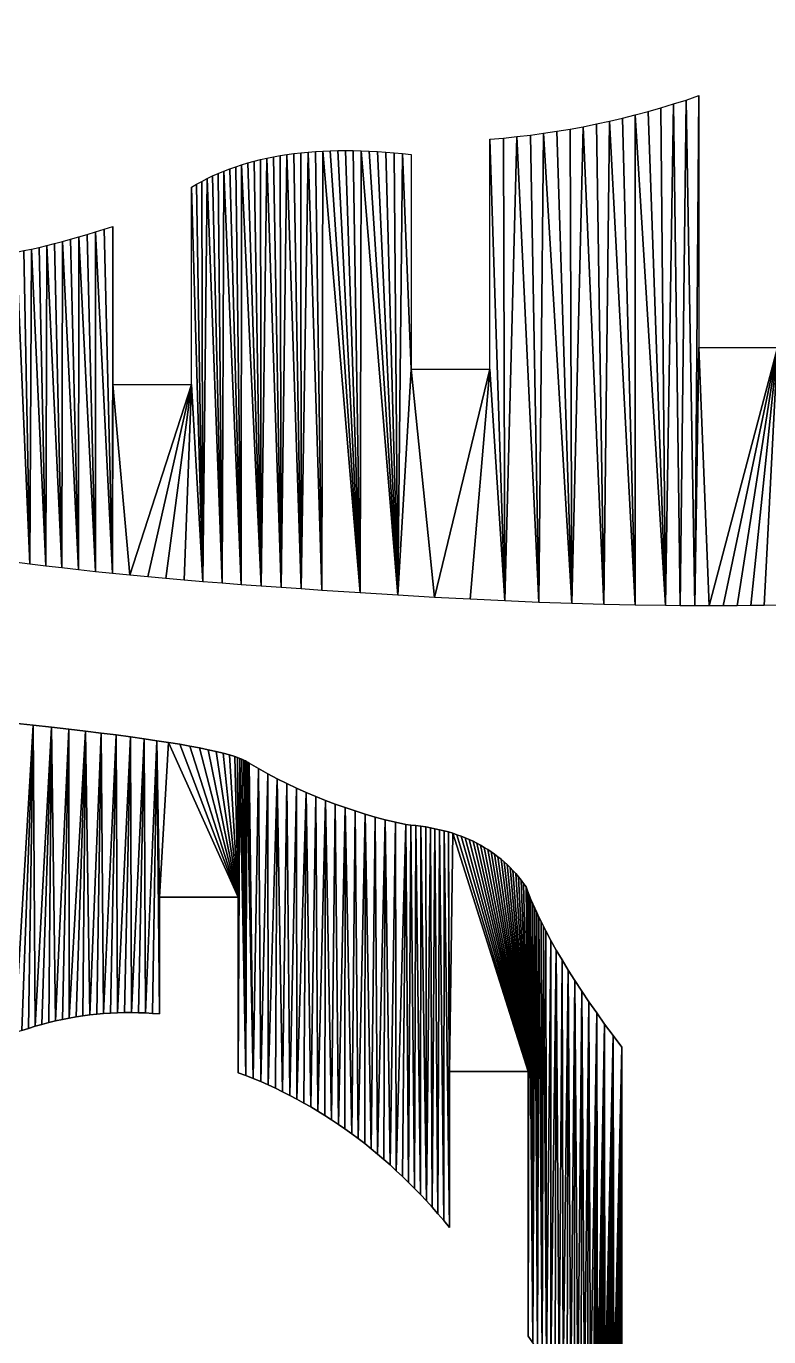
# Model space of a CAD drawing. Extents: x 10 to 917, y 10 to 841.
# Drawn here: x 710.6 to 770.4, y 439.9 to 545.4 of the extents above; entities that cross this region are included whole.
import ezdxf

# ---------------------------------------------------------------- set-up
doc = ezdxf.new("R2010")
doc.units = 0
doc.header["$MEASUREMENT"] = 0
doc.layers.get('0').update_dxf_attribs({"linetype": 'CONTINUOUS'})

msp = doc.modelspace()

# ---------------------------------------------------------------- linework, layer by layer
for p, q in [((762.72, 539.17), (763.74, 539.49)), ((763.74, 539.49), (764.75, 539.84)), ((764.75, 539.84), (764.75, 519.55)), ((759.64, 538.29), (760.67, 538.57)), ((760.67, 538.57), (761.7, 538.86)), ((761.7, 538.86), (762.72, 539.17)), ((754.39, 537.15), (755.45, 537.34)), ((755.45, 537.34), (756.51, 537.56)), ((756.51, 537.56), (757.56, 537.78)), ((757.56, 537.78), (758.6, 538.03)), ((758.6, 538.03), (759.64, 538.29)), ((747.93, 536.33), (749.02, 536.42)), ((747.93, 517.8), (747.93, 536.33)), ((749.02, 536.42), (750.11, 536.54)), ((750.11, 536.54), (751.19, 536.67)), ((751.19, 536.67), (752.26, 536.81)), ((752.26, 536.81), (753.33, 536.97)), ((753.33, 536.97), (754.39, 537.15)), ((731.59, 535.1), (732.15, 535.18)), ((732.15, 535.18), (732.72, 535.24)), ((732.72, 535.24), (733.29, 535.3)), ((733.29, 535.3), (733.88, 535.35)), ((733.88, 535.35), (734.47, 535.38)), ((734.47, 535.38), (735.07, 535.41)), ((735.07, 535.41), (735.68, 535.42)), ((735.68, 535.42), (736.3, 535.43)), ((736.3, 535.43), (736.93, 535.42)), ((736.93, 535.42), (737.57, 535.41)), ((737.57, 535.41), (738.22, 535.38)), ((738.22, 535.38), (738.88, 535.35)), ((738.88, 535.35), (739.54, 535.3)), ((739.54, 535.3), (740.22, 535.24)), ((740.22, 535.24), (740.9, 535.18)), ((740.9, 535.18), (741.59, 535.1)), ((726.98, 533.94), (727.46, 534.11)), ((727.46, 534.11), (727.94, 534.27)), ((727.94, 534.27), (728.44, 534.42)), ((728.44, 534.42), (728.94, 534.56)), ((728.94, 534.56), (729.45, 534.69)), ((729.45, 534.69), (729.97, 534.81)), ((729.97, 534.81), (730.5, 534.91)), ((730.5, 534.91), (731.04, 535.01)), ((731.04, 535.01), (731.59, 535.1)), ((741.59, 535.1), (741.59, 517.8)), ((724.73, 532.94), (725.16, 533.16)), ((725.16, 533.16), (725.6, 533.37)), ((725.6, 533.37), (726.05, 533.57)), ((726.05, 533.57), (726.51, 533.76)), ((726.51, 533.76), (726.98, 533.94)), ((723.9, 532.47), (724.31, 532.71)), ((723.9, 516.57), (723.9, 532.47)), ((724.31, 532.71), (724.73, 532.94)), ((715.49, 528.66), (716.17, 528.87)), ((716.17, 528.87), (716.86, 529.08)), ((716.86, 529.08), (717.56, 529.31)), ((717.56, 529.31), (717.56, 516.57)), ((711.63, 527.62), (712.25, 527.77)), ((712.25, 527.77), (712.88, 527.93)), ((712.88, 527.93), (713.52, 528.1)), ((713.52, 528.1), (714.17, 528.28)), ((714.17, 528.28), (714.82, 528.46)), ((714.82, 528.46), (715.49, 528.66)), ((710.41, 527.36), (711.02, 527.49)), ((711.02, 527.49), (711.63, 527.62)), ((764.75, 519.55), (771.09, 519.55)), ((741.59, 517.8), (747.93, 517.8)), ((717.56, 516.57), (723.9, 516.57)), ((710.89, 502.11), (709.64, 502.27)), ((712.17, 501.95), (710.89, 502.11)), ((713.47, 501.8), (712.17, 501.95)), ((714.8, 501.65), (713.47, 501.8)), ((716.16, 501.5), (714.8, 501.65)), ((717.54, 501.36), (716.16, 501.5)), ((718.95, 501.22), (717.54, 501.36)), ((720.38, 501.08), (718.95, 501.22)), ((721.83, 500.95), (720.38, 501.08)), ((723.32, 500.82), (721.83, 500.95)), ((724.82, 500.69), (723.32, 500.82)), ((726.36, 500.57), (724.82, 500.69)), ((727.91, 500.45), (726.36, 500.57)), ((729.5, 500.33), (727.91, 500.45)), ((731.11, 500.22), (729.5, 500.33)), ((732.74, 500.11), (731.11, 500.22)), ((734.4, 500), (732.74, 500.11)), ((737.49, 499.79), (734.4, 500)), ((740.51, 499.6), (737.49, 499.79)), ((743.46, 499.43), (740.51, 499.6)), ((746.34, 499.28), (743.46, 499.43)), ((749.14, 499.15), (746.34, 499.28)), ((751.87, 499.03), (749.14, 499.15)), ((754.52, 498.94), (751.87, 499.03)), ((757.11, 498.86), (754.52, 498.94)), ((759.62, 498.81), (757.11, 498.86)), ((762.06, 498.77), (759.62, 498.81)), ((763.25, 498.76), (762.06, 498.77)), ((764.42, 498.75), (763.25, 498.76)), ((765.58, 498.75), (764.42, 498.75)), ((766.71, 498.75), (765.58, 498.75)), ((767.83, 498.76), (766.71, 498.75)), ((768.94, 498.77), (767.83, 498.76)), ((770.02, 498.79), (768.94, 498.77)), ((771.08, 498.81), (770.02, 498.79)), ((711.16, 489.13), (709.63, 489.29)), ((712.62, 488.97), (711.16, 489.13)), ((714.02, 488.82), (712.62, 488.97)), ((715.36, 488.66), (714.02, 488.82)), ((716.64, 488.5), (715.36, 488.66)), ((717.85, 488.35), (716.64, 488.5)), ((719, 488.2), (717.85, 488.35)), ((720.08, 488.04), (719, 488.2)), ((721.1, 487.89), (720.08, 488.04)), ((722.05, 487.75), (721.1, 487.89)), ((722.95, 487.6), (722.05, 487.75)), ((723.77, 487.45), (722.95, 487.6)), ((724.54, 487.31), (723.77, 487.45)), ((725.24, 487.16), (724.54, 487.31)), ((725.88, 487.02), (725.24, 487.16)), ((726.45, 486.88), (725.88, 487.02)), ((726.96, 486.74), (726.45, 486.88)), ((727.4, 486.61), (726.96, 486.74)), ((727.6, 486.54), (727.4, 486.61)), ((727.79, 486.47), (727.6, 486.54)), ((727.95, 486.4), (727.79, 486.47)), ((728.11, 486.33), (727.95, 486.4)), ((728.24, 486.27), (728.11, 486.33)), ((728.36, 486.2), (728.24, 486.27)), ((728.46, 486.13), (728.36, 486.2)), ((728.55, 486.07), (728.46, 486.13)), ((729.3, 485.64), (728.55, 486.07)), ((730.05, 485.23), (729.3, 485.64)), ((730.81, 484.83), (730.05, 485.23)), ((731.58, 484.45), (730.81, 484.83)), ((732.35, 484.08), (731.58, 484.45)), ((733.13, 483.73), (732.35, 484.08)), ((733.91, 483.4), (733.13, 483.73)), ((734.69, 483.08), (733.91, 483.4)), ((735.48, 482.78), (734.69, 483.08)), ((736.28, 482.5), (735.48, 482.78)), ((737.08, 482.23), (736.28, 482.5)), ((737.89, 481.98), (737.08, 482.23)), ((738.7, 481.74), (737.89, 481.98)), ((739.51, 481.52), (738.7, 481.74)), ((740.34, 481.32), (739.51, 481.52)), ((741.16, 481.13), (740.34, 481.32)), ((741.57, 481.09), (741.16, 481.13)), ((741.97, 481.05), (741.57, 481.09)), ((742.37, 481), (741.97, 481.05)), ((742.76, 480.94), (742.37, 481)), ((743.14, 480.88), (742.76, 480.94)), ((743.51, 480.8), (743.14, 480.88)), ((743.88, 480.72), (743.51, 480.8)), ((744.24, 480.63), (743.88, 480.72)), ((744.6, 480.54), (744.24, 480.63)), ((744.94, 480.43), (744.6, 480.54)), ((745.28, 480.32), (744.94, 480.43)), ((745.62, 480.2), (745.28, 480.32)), ((745.94, 480.07), (745.62, 480.2)), ((746.26, 479.93), (745.94, 480.07)), ((746.58, 479.79), (746.26, 479.93)), ((746.88, 479.63), (746.58, 479.79)), ((747.18, 479.47), (746.88, 479.63)), ((747.47, 479.3), (747.18, 479.47)), ((747.76, 479.13), (747.47, 479.3)), ((748.04, 478.94), (747.76, 479.13)), ((748.31, 478.75), (748.04, 478.94)), ((748.57, 478.55), (748.31, 478.75)), ((748.83, 478.35), (748.57, 478.55)), ((749.08, 478.13), (748.83, 478.35)), ((749.33, 477.91), (749.08, 478.13)), ((749.56, 477.67), (749.33, 477.91)), ((749.79, 477.44), (749.56, 477.67)), ((750.02, 477.19), (749.79, 477.44)), ((750.23, 476.93), (750.02, 477.19)), ((750.44, 476.67), (750.23, 476.93)), ((750.65, 476.4), (750.44, 476.67)), ((750.84, 476.12), (750.65, 476.4)), ((750.97, 475.79), (750.84, 476.12)), ((721.33, 475.28), (727.67, 475.28)), ((721.33, 465.89), (721.33, 475.28)), ((727.67, 475.28), (727.67, 461.15)), ((751.1, 475.45), (750.97, 475.79)), ((751.24, 475.1), (751.1, 475.45)), ((751.39, 474.76), (751.24, 475.1)), ((751.55, 474.4), (751.39, 474.76)), ((751.71, 474.05), (751.55, 474.4)), ((751.88, 473.69), (751.71, 474.05)), ((752.06, 473.32), (751.88, 473.69)), ((752.24, 472.95), (752.06, 473.32)), ((752.44, 472.58), (752.24, 472.95)), ((752.84, 471.81), (752.44, 472.58)), ((753.28, 471.03), (752.84, 471.81)), ((753.75, 470.24), (753.28, 471.03)), ((754.24, 469.42), (753.75, 470.24)), ((754.77, 468.59), (754.24, 469.42)), ((755.33, 467.73), (754.77, 468.59)), ((755.91, 466.86), (755.33, 467.73)), ((756.53, 465.98), (755.91, 466.86)), ((713.51, 465.44), (714.06, 465.54)), ((714.06, 465.54), (714.61, 465.64)), ((714.61, 465.64), (715.16, 465.73)), ((715.16, 465.73), (715.72, 465.8)), ((715.72, 465.8), (716.27, 465.86)), ((716.27, 465.86), (716.83, 465.91)), ((716.83, 465.91), (717.39, 465.95)), ((717.39, 465.95), (717.95, 465.97)), ((717.95, 465.97), (718.51, 465.99)), ((718.51, 465.99), (719.07, 465.99)), ((719.07, 465.99), (719.64, 465.98)), ((719.64, 465.98), (720.2, 465.96)), ((720.2, 465.96), (720.77, 465.93)), ((720.77, 465.93), (721.33, 465.89)), ((757.17, 465.07), (756.53, 465.98)), ((710.23, 464.54), (710.77, 464.72)), ((710.77, 464.72), (711.32, 464.89)), ((711.32, 464.89), (711.86, 465.04)), ((711.86, 465.04), (712.41, 465.19)), ((712.41, 465.19), (712.96, 465.32)), ((712.96, 465.32), (713.51, 465.44)), ((757.85, 464.15), (757.17, 465.07)), ((758.55, 463.21), (757.85, 464.15)), ((758.55, 435.71), (758.55, 463.21)), ((727.67, 461.15), (728.28, 460.92)), ((728.28, 460.92), (728.88, 460.68)), ((728.88, 460.68), (729.48, 460.43)), ((729.48, 460.43), (730.07, 460.17)), ((744.67, 461.25), (751.01, 461.25)), ((744.67, 448.69), (744.67, 461.25)), ((751.01, 461.25), (751.01, 439.93)), ((730.07, 460.17), (730.66, 459.9)), ((730.66, 459.9), (731.24, 459.62)), ((731.24, 459.62), (731.82, 459.32)), ((731.82, 459.32), (732.39, 459.02)), ((732.39, 459.02), (732.96, 458.71)), ((732.96, 458.71), (733.52, 458.39)), ((733.52, 458.39), (734.08, 458.05)), ((734.08, 458.05), (734.63, 457.71)), ((734.63, 457.71), (735.18, 457.36)), ((735.18, 457.36), (735.73, 456.99)), ((735.73, 456.99), (736.26, 456.62)), ((736.26, 456.62), (736.8, 456.24)), ((736.8, 456.24), (737.33, 455.84)), ((737.33, 455.84), (737.85, 455.44)), ((737.85, 455.44), (738.37, 455.02)), ((738.37, 455.02), (738.88, 454.6)), ((738.88, 454.6), (739.39, 454.16)), ((739.39, 454.16), (739.9, 453.72)), ((739.9, 453.72), (740.39, 453.26)), ((740.39, 453.26), (740.89, 452.79)), ((740.89, 452.79), (741.38, 452.32)), ((741.38, 452.32), (741.86, 451.83)), ((741.86, 451.83), (742.34, 451.33)), ((742.34, 451.33), (742.82, 450.82)), ((742.82, 450.82), (743.29, 450.31)), ((743.29, 450.31), (743.75, 449.78)), ((743.75, 449.78), (744.21, 449.24)), ((744.21, 449.24), (744.67, 448.69)), ((751.01, 439.93), (751.4, 439.4))]:
    msp.add_line(p, q)

# ---------------------------------------------------------------- meshes
mesh = msp.add_polyface()
corners = [(771.12, 542.1), (771.09, 519.55), (771.09, 542.08), (737.49, 499.79), (735.07, 535.41), (735.68, 535.42), (736.3, 535.43), (736.93, 535.42), (737.57, 535.41), (740.51, 499.6), (738.22, 535.38), (738.88, 535.35), (739.54, 535.3), (740.22, 535.24), (740.9, 535.18), (741.59, 517.8), (743.46, 499.43), (741.59, 535.1), (747.93, 517.8), (746.34, 499.28), (749.14, 499.15), (747.93, 536.33), (749.02, 536.42), (750.11, 536.54), (751.87, 499.03), (751.19, 536.67), (752.26, 536.81), (754.52, 498.94), (753.33, 536.97), (754.39, 537.15), (755.45, 537.34), (757.11, 498.86), (756.51, 537.56), (757.56, 537.78), (759.62, 498.81), (758.6, 538.03), (759.64, 538.29), (762.06, 498.77), (760.67, 538.57), (761.7, 538.86), (762.72, 539.17), (763.25, 498.76), (763.74, 539.49), (764.42, 498.75), (764.75, 539.84), (764.75, 519.55), (765.58, 498.75), (766.71, 498.75), (767.83, 498.76), (768.94, 498.77), (770.02, 498.79), (771.08, 498.81), (772.13, 498.84), (771.76, 542.62), (772.4, 543.13), (773.16, 498.87), (773.05, 543.62), (773.7, 544.1), (774.17, 498.91), (774.35, 544.56), (775.17, 498.95), (775, 545), (775.66, 545.43), (776.14, 499)]
mesh.append_faces([[corners[k] for k in face] for face in [(0, 1, 2), (15, 14, 17)]], dxfattribs={"vtx0": -1})
mesh.append_faces([[corners[k] for k in face] for face in [(3, 8, 9), (9, 15, 16), (16, 18, 19), (19, 18, 20), (20, 23, 24), (24, 26, 27), (27, 30, 31), (31, 33, 34), (34, 36, 37), (37, 40, 41), (41, 42, 43), (43, 45, 46), (46, 1, 47), (47, 1, 48), (48, 1, 49), (49, 1, 50), (50, 1, 51), (51, 1, 52), (52, 54, 55), (55, 57, 58), (58, 59, 60), (60, 62, 63)]], dxfattribs={"vtx0": -1, "vtx1": -1})
mesh.append_faces([[corners[k] for k in face] for face in [(9, 14, 15), (52, 1, 0)]], dxfattribs={"vtx0": -1, "vtx1": -1, "vtx2": -1})
mesh.append_faces([[corners[k] for k in face] for face in [(3, 4, 5), (3, 5, 6), (3, 6, 7), (3, 7, 8), (9, 8, 10), (9, 10, 11), (9, 11, 12), (9, 12, 13), (9, 13, 14), (16, 15, 18), (20, 18, 21), (20, 21, 22), (20, 22, 23), (24, 23, 25), (24, 25, 26), (27, 26, 28), (27, 28, 29), (27, 29, 30), (31, 30, 32), (31, 32, 33), (34, 33, 35), (34, 35, 36), (37, 36, 38), (37, 38, 39), (37, 39, 40), (41, 40, 42), (43, 42, 44), (43, 44, 45), (46, 45, 1), (52, 0, 53), (52, 53, 54), (55, 54, 56), (55, 56, 57), (58, 57, 59), (60, 59, 61), (60, 61, 62)]], dxfattribs={"vtx0": -1, "vtx2": -1})
mesh = msp.add_polyface()
corners = [(707.2, 502.6), (706.48, 526.72), (707.01, 526.78), (707.56, 526.85), (708.41, 502.44), (708.11, 526.93), (708.67, 527.02), (709.64, 502.27), (709.24, 527.13), (709.82, 527.24), (710.89, 502.11), (710.41, 527.36), (711.02, 527.49), (712.17, 501.95), (711.63, 527.62), (712.25, 527.77), (713.47, 501.8), (712.88, 527.93), (713.52, 528.1), (714.8, 501.65), (714.17, 528.28), (714.82, 528.46), (716.16, 501.5), (715.49, 528.66), (716.17, 528.87), (717.54, 501.36), (716.86, 529.08), (717.56, 529.31), (717.56, 516.57), (718.95, 501.22), (723.9, 516.57), (720.38, 501.08), (721.83, 500.95), (723.32, 500.82), (724.82, 500.69), (723.9, 532.47), (724.31, 532.71), (724.73, 532.94), (725.16, 533.16), (726.36, 500.57), (725.6, 533.37), (726.05, 533.57), (726.51, 533.76), (727.91, 500.45), (726.98, 533.94), (727.46, 534.11), (727.94, 534.27), (729.5, 500.33), (728.44, 534.42), (728.94, 534.56), (729.45, 534.69), (729.97, 534.81), (731.11, 500.22), (730.5, 534.91), (731.04, 535.01), (731.59, 535.1), (732.74, 500.11), (732.15, 535.18), (732.72, 535.24), (733.29, 535.3), (734.4, 500), (733.88, 535.35), (734.47, 535.38), (737.49, 499.79), (735.07, 535.41)]
mesh.append_faces([[corners[k] for k in face] for face in [(0, 3, 4), (4, 6, 7), (7, 9, 10), (10, 12, 13), (13, 15, 16), (16, 18, 19), (19, 21, 22), (22, 24, 25), (25, 28, 29), (29, 30, 31), (31, 30, 32), (32, 30, 33), (33, 30, 34), (34, 38, 39), (39, 42, 43), (43, 46, 47), (47, 51, 52), (52, 55, 56), (56, 59, 60), (60, 62, 63)]], dxfattribs={"vtx0": -1, "vtx1": -1})
mesh.append_faces([[corners[k] for k in face] for face in [(0, 1, 2), (0, 2, 3), (4, 3, 5), (4, 5, 6), (7, 6, 8), (7, 8, 9), (10, 9, 11), (10, 11, 12), (13, 12, 14), (13, 14, 15), (16, 15, 17), (16, 17, 18), (19, 18, 20), (19, 20, 21), (22, 21, 23), (22, 23, 24), (25, 24, 26), (25, 26, 27), (25, 27, 28), (29, 28, 30), (34, 30, 35), (34, 35, 36), (34, 36, 37), (34, 37, 38), (39, 38, 40), (39, 40, 41), (39, 41, 42), (43, 42, 44), (43, 44, 45), (43, 45, 46), (47, 46, 48), (47, 48, 49), (47, 49, 50), (47, 50, 51), (52, 51, 53), (52, 53, 54), (52, 54, 55), (56, 55, 57), (56, 57, 58), (56, 58, 59), (60, 59, 61), (60, 61, 62), (63, 62, 64)]], dxfattribs={"vtx0": -1, "vtx2": -1})
mesh = msp.add_polyface()
corners = [(705.4, 462.42), (706.38, 489.62), (705.93, 462.7), (706.46, 462.97), (708.03, 489.46), (707, 463.23), (707.53, 463.48), (708.07, 463.72), (709.63, 489.29), (708.61, 463.94), (709.15, 464.15), (709.69, 464.35), (711.16, 489.13), (710.23, 464.54), (710.77, 464.72), (711.32, 464.89), (712.62, 488.97), (711.86, 465.04), (712.41, 465.19), (712.96, 465.32), (714.02, 488.82), (713.51, 465.44), (714.06, 465.54), (715.36, 488.66), (714.61, 465.64), (715.16, 465.73), (715.72, 465.8), (716.64, 488.5), (716.27, 465.86), (716.83, 465.91), (717.85, 488.35), (717.39, 465.95), (717.95, 465.97), (719, 488.2), (718.51, 465.99), (719.07, 465.99), (720.08, 488.04)]
mesh.append_faces([[corners[k] for k in face] for face in [(0, 1, 2), (2, 1, 3), (3, 4, 5), (5, 4, 6), (6, 4, 7), (7, 8, 9), (9, 8, 10), (10, 8, 11), (11, 12, 13), (13, 12, 14), (14, 12, 15), (15, 16, 17), (17, 16, 18), (18, 16, 19), (19, 20, 21), (21, 20, 22), (22, 23, 24), (24, 23, 25), (25, 23, 26), (26, 27, 28), (28, 27, 29), (29, 30, 31), (31, 30, 32), (32, 33, 34), (34, 33, 35)]], dxfattribs={"vtx0": -1, "vtx1": -1})
mesh.append_faces([[corners[k] for k in face] for face in [(3, 1, 4), (7, 4, 8), (11, 8, 12), (15, 12, 16), (19, 16, 20), (22, 20, 23), (26, 23, 27), (29, 27, 30), (32, 30, 33), (35, 33, 36)]], dxfattribs={"vtx0": -1, "vtx2": -1})
mesh = msp.add_polyface()
corners = [(722.05, 487.75), (721.33, 475.28), (721.1, 487.89), (727.67, 475.28), (722.95, 487.6), (723.77, 487.45), (724.54, 487.31), (725.24, 487.16), (725.88, 487.02), (726.45, 486.88), (726.96, 486.74), (727.4, 486.61), (727.6, 486.54), (727.79, 486.47), (727.67, 461.15), (728.28, 460.92), (727.95, 486.4), (728.11, 486.33), (728.24, 486.27), (728.36, 486.2), (728.88, 460.68), (728.46, 486.13), (728.55, 486.07), (729.3, 485.64), (729.48, 460.43), (730.05, 485.23), (730.07, 460.17), (730.81, 484.83), (730.66, 459.9), (731.24, 459.62), (731.58, 484.45), (719.07, 465.99), (720.08, 488.04), (719.64, 465.98), (720.2, 465.96), (720.77, 465.93), (721.33, 465.89)]
mesh.append_faces([[corners[k] for k in face] for face in [(0, 1, 2), (1, 0, 3), (3, 13, 14), (14, 13, 15), (15, 19, 20), (20, 23, 24), (24, 25, 26), (26, 27, 28), (28, 27, 29), (31, 32, 33), (33, 32, 34), (34, 2, 35), (35, 2, 36), (36, 2, 1)]], dxfattribs={"vtx0": -1, "vtx1": -1})
mesh.append_faces([[corners[k] for k in face] for face in [(3, 0, 4), (3, 4, 5), (3, 5, 6), (3, 6, 7), (3, 7, 8), (3, 8, 9), (3, 9, 10), (3, 10, 11), (3, 11, 12), (3, 12, 13), (15, 13, 16), (15, 16, 17), (15, 17, 18), (15, 18, 19), (20, 19, 21), (20, 21, 22), (20, 22, 23), (24, 23, 25), (26, 25, 27), (29, 27, 30), (34, 32, 2)]], dxfattribs={"vtx0": -1, "vtx2": -1})
mesh = msp.add_polyface()
corners = [(731.24, 459.62), (731.58, 484.45), (731.82, 459.32), (732.35, 484.08), (732.39, 459.02), (733.13, 483.73), (732.96, 458.71), (733.52, 458.39), (733.91, 483.4), (734.08, 458.05), (734.69, 483.08), (734.63, 457.71), (735.18, 457.36), (735.48, 482.78), (735.73, 456.99), (736.28, 482.5), (736.26, 456.62), (736.8, 456.24), (737.08, 482.23), (737.33, 455.84), (737.89, 481.98), (737.85, 455.44), (738.37, 455.02), (738.7, 481.74), (738.88, 454.6), (739.51, 481.52), (739.39, 454.16), (739.9, 453.72), (740.34, 481.32), (740.39, 453.26), (741.16, 481.13), (740.89, 452.79), (741.38, 452.32), (741.57, 481.09), (741.86, 451.83), (741.97, 481.05), (742.34, 451.33), (742.37, 481), (742.82, 450.82), (742.76, 480.94), (743.14, 480.88)]
mesh.append_faces([[corners[k] for k in face] for face in [(0, 1, 2), (2, 3, 4), (4, 5, 6), (6, 5, 7), (7, 8, 9), (9, 10, 11), (11, 10, 12), (12, 13, 14), (14, 15, 16), (16, 15, 17), (17, 18, 19), (19, 20, 21), (21, 20, 22), (22, 23, 24), (24, 25, 26), (26, 25, 27), (27, 28, 29), (29, 30, 31)]], dxfattribs={"vtx0": -1, "vtx1": -1})
mesh.append_faces([[corners[k] for k in face] for face in [(2, 1, 3), (4, 3, 5), (7, 5, 8), (9, 8, 10), (12, 10, 13), (14, 13, 15), (17, 15, 18), (19, 18, 20), (22, 20, 23), (24, 23, 25), (27, 25, 28), (29, 28, 30), (32, 30, 33), (34, 33, 35), (36, 35, 37), (38, 37, 39), (38, 39, 40)]], dxfattribs={"vtx0": -1, "vtx2": -1})
mesh = msp.add_polyface()
corners = [(740.89, 452.79), (741.16, 481.13), (741.38, 452.32), (741.57, 481.09), (741.86, 451.83), (741.97, 481.05), (742.34, 451.33), (742.37, 481), (742.82, 450.82), (743.14, 480.88), (743.29, 450.31), (743.51, 480.8), (743.75, 449.78), (743.88, 480.72), (744.21, 449.24), (744.24, 480.63), (744.67, 448.69), (751.01, 461.25), (751.1, 475.45), (751.01, 439.93), (751.4, 439.4), (751.55, 474.4), (751.77, 438.9), (751.71, 474.05), (751.88, 473.69), (752.14, 438.43), (752.06, 473.32), (752.24, 472.95), (752.5, 437.98), (752.44, 472.58), (752.84, 471.81), (752.85, 437.56), (753.28, 471.03), (753.19, 437.16), (753.52, 436.79), (753.75, 470.24), (753.83, 436.44), (754.24, 469.42), (754.14, 436.12), (754.44, 435.82), (754.77, 468.59), (754.73, 435.55), (755.01, 435.3), (755.33, 467.73), (755.54, 434.89), (755.91, 466.86), (756.03, 434.57), (756.53, 465.98), (756.59, 434.32), (757.17, 465.07), (757.18, 434.23), (757.85, 464.15), (757.9, 434.52), (758.55, 463.21)]
mesh.append_faces([[corners[k] for k in face] for face in [(0, 1, 2), (2, 3, 4), (4, 5, 6), (6, 7, 8), (8, 9, 10), (10, 11, 12), (12, 13, 14), (14, 15, 16), (17, 18, 19), (19, 18, 20), (20, 21, 22), (22, 24, 25), (25, 27, 28), (28, 30, 31), (31, 32, 33), (33, 32, 34), (34, 35, 36), (36, 37, 38), (38, 37, 39), (39, 40, 41)]], dxfattribs={"vtx0": -1, "vtx1": -1})
mesh.append_faces([[corners[k] for k in face] for face in [(22, 23, 24), (25, 24, 26), (25, 26, 27), (28, 27, 29), (28, 29, 30), (31, 30, 32), (34, 32, 35), (36, 35, 37), (39, 37, 40), (42, 40, 43), (44, 43, 45), (46, 45, 47), (48, 47, 49), (50, 49, 51), (52, 51, 53)]], dxfattribs={"vtx0": -1, "vtx2": -1})
mesh = msp.add_polyface()
corners = [(743.29, 450.31), (743.14, 480.88), (743.51, 480.8), (743.75, 449.78), (743.88, 480.72), (744.21, 449.24), (744.24, 480.63), (744.67, 448.69), (744.6, 480.54), (744.67, 461.25), (744.94, 480.43), (751.01, 461.25), (745.28, 480.32), (745.62, 480.2), (745.94, 480.07), (746.26, 479.93), (746.58, 479.79), (746.88, 479.63), (747.18, 479.47), (747.47, 479.3), (747.76, 479.13), (748.04, 478.94), (748.31, 478.75), (748.57, 478.55), (748.83, 478.35), (749.08, 478.13), (749.33, 477.91), (749.56, 477.67), (749.79, 477.44), (750.02, 477.19), (750.23, 476.93), (750.44, 476.67), (750.65, 476.4), (750.84, 476.12), (750.97, 475.79), (751.1, 475.45), (751.4, 439.4), (751.24, 475.1), (751.39, 474.76), (751.55, 474.4), (751.77, 438.9), (751.71, 474.05)]
mesh.append_faces([[corners[k] for k in face] for face in [(7, 8, 9), (9, 10, 11)]], dxfattribs={"vtx0": -1, "vtx1": -1})
mesh.append_faces([[corners[k] for k in face] for face in [(0, 1, 2), (3, 2, 4), (5, 4, 6), (7, 6, 8), (9, 8, 10), (11, 10, 12), (11, 12, 13), (11, 13, 14), (11, 14, 15), (11, 15, 16), (11, 16, 17), (11, 17, 18), (11, 18, 19), (11, 19, 20), (11, 20, 21), (11, 21, 22), (11, 22, 23), (11, 23, 24), (11, 24, 25), (11, 25, 26), (11, 26, 27), (11, 27, 28), (11, 28, 29), (11, 29, 30), (11, 30, 31), (11, 31, 32), (11, 32, 33), (11, 33, 34), (11, 34, 35), (36, 35, 37), (36, 37, 38), (36, 38, 39), (40, 39, 41)]], dxfattribs={"vtx0": -1, "vtx2": -1})
mesh = msp.add_polyface()
corners = [(754.73, 435.55), (754.77, 468.59), (755.01, 435.3), (755.33, 467.73), (755.28, 435.08), (755.54, 434.89), (755.91, 466.86), (755.79, 434.72), (756.03, 434.57), (756.53, 465.98), (756.27, 434.45), (756.38, 434.4), (756.49, 434.36), (756.59, 434.32), (757.17, 465.07), (756.7, 434.29), (756.8, 434.27), (756.9, 434.25), (757, 434.24), (757.09, 434.23), (757.18, 434.23), (757.85, 464.15), (757.27, 434.24), (757.36, 434.25), (757.44, 434.27), (757.53, 434.3), (757.61, 434.33), (757.68, 434.37), (757.76, 434.41), (757.83, 434.47), (757.9, 434.52), (758.55, 463.21), (757.97, 434.59), (758.04, 434.66), (758.1, 434.74), (758.16, 434.82), (758.22, 434.91), (758.27, 435), (758.32, 435.11), (758.38, 435.22), (758.42, 435.33), (758.47, 435.45), (758.55, 435.71)]
mesh.append_faces([[corners[k] for k in face] for face in [(41, 31, 42)]], dxfattribs={"vtx0": -1})
mesh.append_faces([[corners[k] for k in face] for face in [(0, 1, 2), (2, 3, 4), (4, 3, 5), (5, 6, 7), (7, 6, 8), (8, 9, 10), (10, 9, 11), (11, 9, 12), (12, 9, 13), (13, 14, 15), (15, 14, 16), (16, 14, 17), (17, 14, 18), (18, 14, 19), (19, 14, 20), (20, 21, 22), (22, 21, 23), (23, 21, 24), (24, 21, 25), (25, 21, 26), (26, 21, 27), (27, 21, 28), (28, 21, 29), (29, 21, 30), (30, 31, 32), (32, 31, 33), (33, 31, 34), (34, 31, 35), (35, 31, 36), (36, 31, 37), (37, 31, 38), (38, 31, 39), (39, 31, 40), (40, 31, 41)]], dxfattribs={"vtx0": -1, "vtx1": -1})

doc.saveas('drawing.dxf')
